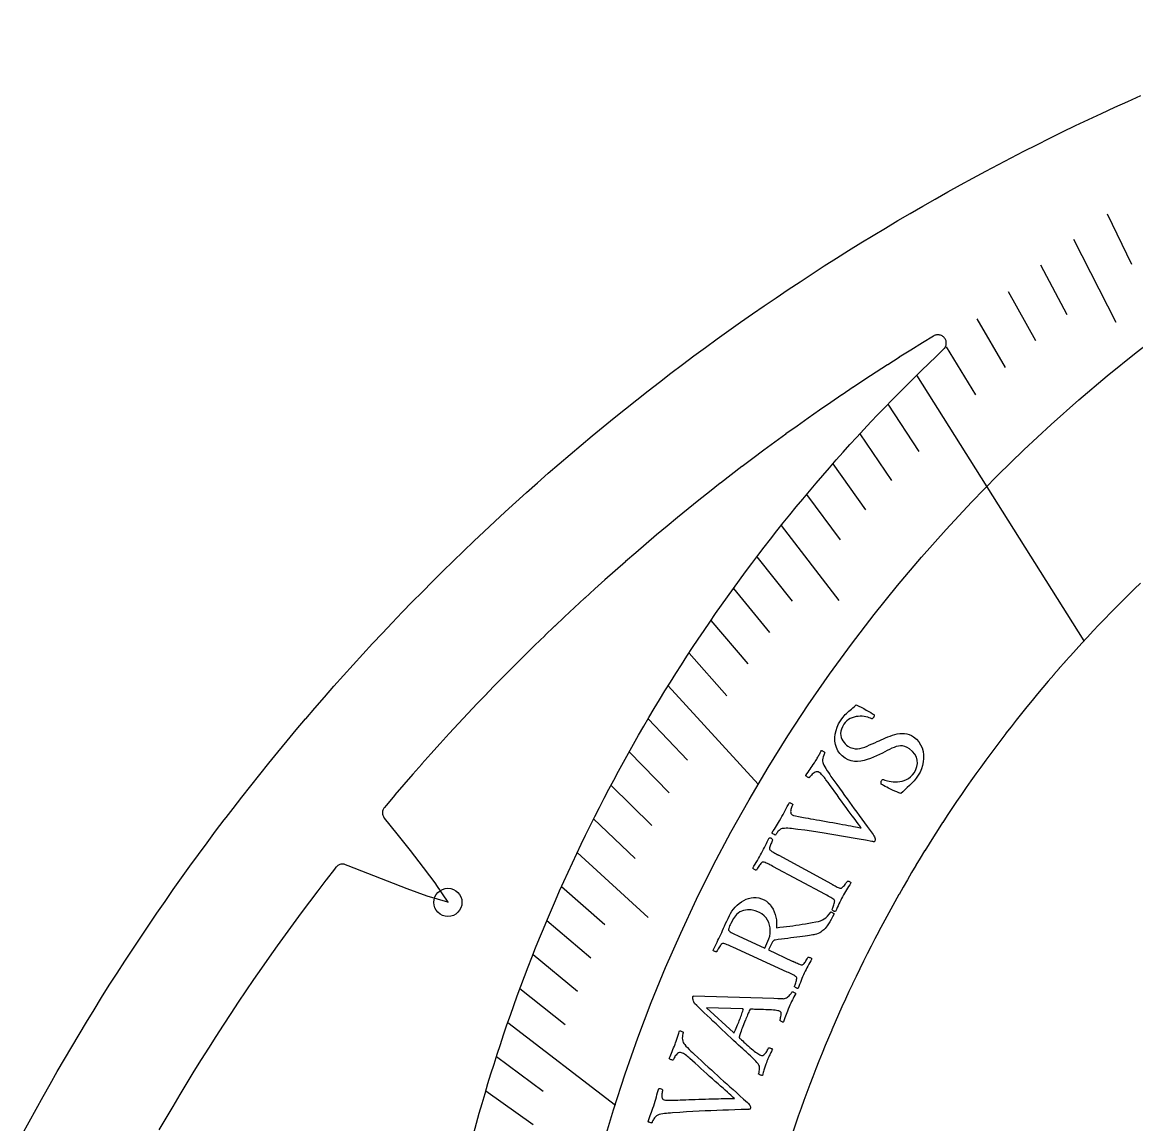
# Model space of a CAD drawing. Header units: millimetres. Extents: x -70 to 70, y -70 to 70.
# Drawn here: x -61.91 to -28.57, y 33.39 to 66.37 of the extents above; entities that cross this region are included whole.
import ezdxf

# ---------------------------------------------------------------- set-up
doc = ezdxf.new("R2010")
doc.units = ezdxf.units.MM
for name, color, linetype in [('CUT_INNER', 6, 'Continuous'), ('CUT_OUTER', 1, 'Continuous'), ('ENGRAVE', 7, 'Continuous'), ('ENGRAVE_FINE', 8, 'Continuous'), ('TEXT', 5, 'Continuous')]:
    doc.layers.add(name, color=color, linetype=linetype)

msp = doc.modelspace()

# ---------------------------------------------------------------- linework, layer by layer
at = {"layer": 'CUT_INNER'}
for points in [[(-48.405, 33.1356), (-48.3238, 33.4323), (-48.2409, 33.7286), (-48.1561, 34.0243), (-48.0695, 34.3195), (-47.9811, 34.6142), (-47.8909, 34.9083), (-47.7989, 35.2019), (-47.7051, 35.4949), (-47.6095, 35.7873), (-47.5121, 36.0792), (-47.4129, 36.3704), (-47.3119, 36.661), (-47.2092, 36.951), (-47.1047, 37.2404), (-46.9984, 37.5291), (-46.8903, 37.8171), (-46.7804, 38.1045), (-46.6688, 38.3912), (-46.5555, 38.6772), (-46.4404, 38.9625), (-46.3235, 39.2471), (-46.2049, 39.531), (-46.0846, 39.8141), (-45.9625, 40.0965), (-45.8387, 40.3782), (-45.7132, 40.659), (-45.5859, 40.9391), (-45.4569, 41.2185), (-45.3263, 41.497), (-45.1939, 41.7747), (-45.0598, 42.0516), (-44.924, 42.3277), (-44.7865, 42.6029), (-44.6474, 42.8773), (-44.5065, 43.1508), (-44.364, 43.4234), (-44.2198, 43.6952), (-44.074, 43.9661), (-43.9264, 44.2361), (-43.7773, 44.5051), (-43.6265, 44.7733), (-43.474, 45.0405), (-43.3199, 45.3068), (-43.1642, 45.5721), (-43.0068, 45.8365), (-42.8478, 46.0999), (-42.6873, 46.3623), (-42.5251, 46.6238), (-42.3613, 46.8842), (-42.1959, 47.1436), (-42.0289, 47.402), (-41.8604, 47.6594), (-41.6902, 47.9157), (-41.5185, 48.171), (-41.3453, 48.4252), (-41.1704, 48.6784), (-40.9941, 48.9304), (-40.8161, 49.1814), (-40.6367, 49.4313), (-40.4557, 49.6801), (-40.2732, 49.9278), (-40.0892, 50.1743), (-39.9036, 50.4198), (-39.7166, 50.664), (-39.5281, 50.9071), (-39.3381, 51.1491), (-39.1466, 51.3899), (-38.9536, 51.6295), (-38.7592, 51.8679), (-38.5633, 52.1051), (-38.3659, 52.3412), (-38.1671, 52.576), (-37.9669, 52.8095), (-37.7652, 53.0419), (-37.5621, 53.273), (-37.3576, 53.5028), (-37.1517, 53.7314), (-36.9444, 53.9588), (-36.7357, 54.1848), (-36.5257, 54.4096), (-36.3142, 54.633), (-36.1014, 54.8552), (-35.8872, 55.0761), (-35.6717, 55.2956), (-35.4548, 55.5138), (-35.2366, 55.7307), (-35.0171, 55.9462), (-34.7962, 56.1604), (-34.574, 56.3732), (-34.3503, 56.585), (-34.3496, 56.5856), (-34.3327, 56.6032), (-34.3175, 56.6224), (-34.3043, 56.643), (-34.2931, 56.6647), (-34.2841, 56.6875), (-34.2774, 56.711), (-34.273, 56.7351), (-34.271, 56.7594), (-34.2714, 56.7839), (-34.2742, 56.8082), (-34.2793, 56.8321), (-34.2868, 56.8554), (-34.2965, 56.8779), (-34.3083, 56.8993), (-34.3222, 56.9194), (-34.3379, 56.9381), (-34.3555, 56.9552), (-34.3746, 56.9704), (-34.3951, 56.9838), (-34.4168, 56.995), (-34.4395, 57.0041), (-34.463, 57.0109), (-34.487, 57.0154), (-34.5114, 57.0175), (-34.5359, 57.0173), (-34.5602, 57.0146), (-34.5841, 57.0096), (-34.6074, 57.0023), (-34.6299, 56.9927), (-34.6514, 56.981), (-34.9842, 56.7773), (-34.9855, 56.7765), (-35.332, 56.5616), (-35.3333, 56.5607), (-35.6783, 56.3437), (-35.6796, 56.3429), (-36.0234, 56.1237), (-36.0247, 56.1229), (-36.3671, 55.9016), (-36.3684, 55.9008), (-36.7094, 55.6774), (-36.7107, 55.6766), (-37.0503, 55.4511), (-37.0516, 55.4503), (-37.3899, 55.2228), (-37.3912, 55.2219), (-37.728, 54.9923), (-37.7293, 54.9914), (-38.0647, 54.7598), (-38.066, 54.7589), (-38.4, 54.5252), (-38.4013, 54.5243), (-38.7339, 54.2885), (-38.7351, 54.2876), (-39.0662, 54.0498), (-39.0675, 54.0489), (-39.3971, 53.8091), (-39.3984, 53.8082), (-39.7266, 53.5664), (-39.7278, 53.5655), (-40.0545, 53.3216), (-40.0557, 53.3207), (-40.3809, 53.0748), (-40.3821, 53.0739), (-40.7058, 52.8261), (-40.707, 52.8251), (-41.0292, 52.5753), (-41.0304, 52.5743), (-41.351, 52.3226), (-41.3522, 52.3216), (-41.6713, 52.0678), (-41.6725, 52.0669), (-41.99, 51.8112), (-41.9912, 51.8102), (-42.3071, 51.5526), (-42.3083, 51.5516), (-42.6226, 51.292), (-42.6238, 51.291), (-42.9365, 51.0295), (-42.9377, 51.0285), (-43.2488, 50.7651), (-43.25, 50.7641), (-43.5595, 50.4988), (-43.5607, 50.4978), (-43.8685, 50.2305), (-43.8697, 50.2295), (-44.1759, 49.9604), (-44.1771, 49.9594), (-44.4817, 49.6884), (-44.4828, 49.6874), (-44.7857, 49.4145), (-44.7868, 49.4135), (-45.0881, 49.1388), (-45.0892, 49.1378), (-45.3887, 48.8612), (-45.3898, 48.8602), (-45.6877, 48.5818), (-45.6888, 48.5808), (-45.9849, 48.3006), (-45.986, 48.2995), (-46.2804, 48.0175), (-46.2815, 48.0164), (-46.5742, 47.7326), (-46.5753, 47.7316), (-46.8662, 47.446), (-46.8673, 47.4449), (-47.1564, 47.1575), (-47.1575, 47.1564), (-47.4449, 46.8673), (-47.446, 46.8662), (-47.7316, 46.5753), (-47.7326, 46.5742), (-48.0164, 46.2815), (-48.0175, 46.2804), (-48.2995, 45.986), (-48.3006, 45.9849), (-48.5808, 45.6888), (-48.5818, 45.6877), (-48.8602, 45.3898), (-48.8612, 45.3887), (-49.1378, 45.0892), (-49.1388, 45.0881), (-49.4135, 44.7868), (-49.4145, 44.7857), (-49.6874, 44.4828), (-49.6884, 44.4817), (-49.9594, 44.1771), (-49.9604, 44.1759), (-50.2295, 43.8697), (-50.2305, 43.8685), (-50.4978, 43.5607), (-50.4988, 43.5595), (-50.7641, 43.25), (-50.7651, 43.2488), (-51.0285, 42.9377), (-51.0295, 42.9365), (-51.0787, 42.8777), (-51.0934, 42.8582), (-51.1062, 42.8374), (-51.1169, 42.8154), (-51.1253, 42.7924), (-51.1315, 42.7688), (-51.1354, 42.7446), (-51.1369, 42.7202), (-51.1359, 42.6958), (-51.1326, 42.6716), (-51.127, 42.6478), (-51.1191, 42.6246), (-51.1089, 42.6024), (-51.0966, 42.5813), (-51.0823, 42.5614), (-50.7023, 42.0853), (-50.3115, 41.5872), (-49.9235, 41.0853), (-49.9227, 41.0843), (-49.5416, 40.5805), (-49.5372, 40.5744), (-49.1832, 40.043), (-49.1803, 40.0381), (-49.1854, 40.0394), (-49.7971, 40.224), (-49.8042, 40.2264), (-50.3969, 40.4449), (-50.3981, 40.4453), (-50.9894, 40.6704), (-51.5792, 40.8996), (-52.1662, 41.1334), (-52.1675, 41.1339), (-52.2386, 41.1632), (-52.2621, 41.1715), (-52.2863, 41.1775), (-52.3109, 41.181), (-52.3358, 41.182), (-52.3607, 41.1805), (-52.3853, 41.1766), (-52.4093, 41.1703), (-52.4327, 41.1616), (-52.455, 41.1506), (-52.4762, 41.1375), (-52.4959, 41.1223), (-52.514, 41.1052), (-52.5304, 41.0864), (-52.5743, 41.0304), (-52.5753, 41.0292), (-52.8251, 40.707), (-52.8261, 40.7058), (-53.0739, 40.3821), (-53.0748, 40.3809), (-53.3207, 40.0557), (-53.3216, 40.0545), (-53.5655, 39.7278), (-53.5664, 39.7266), (-53.8082, 39.3984), (-53.8091, 39.3971), (-54.0489, 39.0675), (-54.0498, 39.0662), (-54.2876, 38.7351), (-54.2885, 38.7339), (-54.5243, 38.4013), (-54.5252, 38.4), (-54.7589, 38.066), (-54.7598, 38.0647), (-54.9914, 37.7293), (-54.9923, 37.728), (-55.2219, 37.3912), (-55.2228, 37.3899), (-55.4503, 37.0516), (-55.4511, 37.0503), (-55.6766, 36.7107), (-55.6774, 36.7094), (-55.9008, 36.3684), (-55.9016, 36.3671), (-56.1229, 36.0247), (-56.1237, 36.0234), (-56.3429, 35.6796), (-56.3437, 35.6783), (-56.5607, 35.3333), (-56.5616, 35.332), (-56.7765, 34.9855), (-56.7773, 34.9842), (-56.9901, 34.6365), (-56.9909, 34.6352), (-57.2015, 34.2862), (-57.2023, 34.2849), (-57.4108, 33.9345), (-57.4116, 33.9332), (-57.618, 33.5816), (-57.6187, 33.5803), (-57.8229, 33.2275)], [(-28.463, 49.5897), (-28.6426, 49.4155), (-28.6437, 49.4145), (-28.8222, 49.2392), (-28.8233, 49.2382), (-29.0007, 49.0618), (-29.0018, 49.0608), (-29.1781, 48.8834), (-29.1791, 48.8823), (-29.3544, 48.7038), (-29.3554, 48.7027), (-29.5296, 48.5231), (-29.5306, 48.522), (-29.7037, 48.3414), (-29.7047, 48.3403), (-29.8766, 48.1586), (-29.8777, 48.1575), (-30.0485, 47.9748), (-30.0495, 47.9736), (-30.2192, 47.7899), (-30.2202, 47.7887), (-30.3888, 47.6039), (-30.3898, 47.6028), (-30.5572, 47.4169), (-30.5582, 47.4158), (-30.7245, 47.2289), (-30.7255, 47.2278), (-30.8906, 47.0399), (-30.8916, 47.0387), (-31.0556, 46.8498), (-31.0566, 46.8487), (-31.2194, 46.6588), (-31.2204, 46.6576), (-31.382, 46.4667), (-31.383, 46.4656), (-31.5434, 46.2737), (-31.5444, 46.2725), (-31.7037, 46.0796), (-31.7047, 46.0784), (-31.8627, 45.8846), (-31.8637, 45.8834), (-32.0206, 45.6886), (-32.0216, 45.6874), (-32.1773, 45.4917), (-32.1782, 45.4905), (-32.3327, 45.2937), (-32.3336, 45.2925), (-32.4869, 45.0949), (-32.4878, 45.0937), (-32.6399, 44.8951), (-32.6408, 44.8939), (-32.7917, 44.6943), (-32.7926, 44.6931), (-32.9422, 44.4927), (-32.9431, 44.4914), (-33.0915, 44.2901), (-33.0924, 44.2888), (-33.2396, 44.0866), (-33.2405, 44.0853), (-33.3864, 43.8822), (-33.3873, 43.8809), (-33.5319, 43.6769), (-33.5328, 43.6756), (-33.6762, 43.4707), (-33.6771, 43.4694), (-33.8192, 43.2636), (-33.8201, 43.2623), (-33.9609, 43.0556), (-33.9618, 43.0544), (-34.1014, 42.8468), (-34.1022, 42.8456), (-34.2406, 42.6372), (-34.2414, 42.6359), (-34.3784, 42.4266), (-34.3793, 42.4254), (-34.515, 42.2153), (-34.5159, 42.214), (-34.6503, 42.0031), (-34.6512, 42.0018), (-34.7843, 41.7901), (-34.7851, 41.7888), (-34.917, 41.5762), (-34.9178, 41.5749), (-35.0484, 41.3616), (-35.0492, 41.3603), (-35.1784, 41.1461), (-35.1792, 41.1448), (-35.3071, 40.9299), (-35.3079, 40.9285), (-35.4345, 40.7128), (-35.4353, 40.7115), (-35.5606, 40.495), (-35.5613, 40.4937), (-35.6853, 40.2764), (-35.686, 40.2751), (-35.8087, 40.0571), (-35.8094, 40.0558), (-35.9307, 39.837), (-35.9314, 39.8357), (-36.0514, 39.6162), (-36.0521, 39.6148), (-36.1707, 39.3946), (-36.1714, 39.3932), (-36.2886, 39.1723), (-36.2893, 39.1709), (-36.4052, 38.9493), (-36.4059, 38.9479), (-36.5204, 38.7255), (-36.5211, 38.7242), (-36.6343, 38.5011), (-36.635, 38.4997), (-36.7467, 38.276), (-36.7474, 38.2746), (-36.8578, 38.0501), (-36.8585, 38.0488), (-36.9675, 37.8237), (-36.9682, 37.8223), (-37.0758, 37.5965), (-37.0765, 37.5951), (-37.1827, 37.3687), (-37.1834, 37.3673), (-37.2882, 37.1402), (-37.2888, 37.1388), (-37.3923, 36.9111), (-37.3929, 36.9097), (-37.495, 36.6813), (-37.4956, 36.6799), (-37.5963, 36.4509), (-37.5969, 36.4495), (-37.6961, 36.22), (-37.6967, 36.2185), (-37.7946, 35.9883), (-37.7952, 35.9869), (-37.8916, 35.7561), (-37.8922, 35.7547), (-37.9872, 35.5234), (-37.9878, 35.5219), (-38.0814, 35.29), (-38.0819, 35.2886), (-38.1741, 35.056), (-38.1747, 35.0546), (-38.2654, 34.8215), (-38.266, 34.8201), (-38.3553, 34.5864), (-38.3558, 34.585), (-38.4437, 34.3508), (-38.4442, 34.3494), (-38.5306, 34.1147), (-38.5312, 34.1132), (-38.6161, 33.878), (-38.6167, 33.8765), (-38.7002, 33.6408), (-38.7007, 33.6393), (-38.7828, 33.4031), (-38.7833, 33.4016), (-38.8639, 33.1648)]]:
    msp.add_lwpolyline(points, dxfattribs=at)
at = {"layer": 'CUT_OUTER'}
msp.add_lwpolyline([(-61.9112, 33.0914), (-61.707, 33.4706), (-61.5005, 33.8486), (-61.2916, 34.2254), (-61.0805, 34.6008), (-60.867, 34.9749), (-60.6513, 35.3477), (-60.4332, 35.7192), (-60.2129, 36.0894), (-59.9904, 36.4581), (-59.7655, 36.8255), (-59.5385, 37.1916), (-59.3091, 37.5562), (-59.0776, 37.9194), (-58.8438, 38.2812), (-58.6078, 38.6415), (-58.3696, 39.0004), (-58.1292, 39.3578), (-57.8866, 39.7137), (-57.6418, 40.0682), (-57.3949, 40.4211), (-57.1458, 40.7725), (-56.8945, 41.1224), (-56.6411, 41.4707), (-56.3856, 41.8175), (-56.128, 42.1627), (-55.8682, 42.5063), (-55.8139, 42.5772), (-55.6059, 42.8489), (-55.3419, 43.1893), (-55.0759, 43.528), (-54.8078, 43.8651), (-54.5376, 44.2006), (-54.2653, 44.5344), (-53.9911, 44.8665), (-53.7147, 45.197), (-53.4364, 45.5257), (-53.4333, 45.5293), (-53.1566, 45.8522), (-52.8742, 46.1775), (-52.5899, 46.501), (-52.3036, 46.8228), (-52.0153, 47.1429), (-51.725, 47.4611), (-51.4328, 47.7776), (-51.1387, 48.0923), (-50.8427, 48.4052), (-50.5447, 48.7162), (-50.2448, 49.0255), (-49.9431, 49.3328), (-49.6394, 49.6384), (-49.3339, 49.942), (-49.0266, 50.2438), (-48.7173, 50.5436), (-48.4063, 50.8416), (-48.0934, 51.1377), (-47.7787, 51.4318), (-47.4623, 51.724), (-47.144, 52.0143), (-46.824, 52.3025), (-46.5022, 52.5889), (-46.1786, 52.8732), (-45.8533, 53.1556), (-45.5263, 53.4359), (-45.1976, 53.7142), (-44.8671, 53.9906), (-44.535, 54.2648), (-44.2012, 54.5371), (-43.8657, 54.8073), (-43.5286, 55.0754), (-43.1899, 55.3414), (-42.8495, 55.6054), (-42.5075, 55.8673), (-42.1639, 56.1271), (-41.8187, 56.3847), (-41.4719, 56.6402), (-41.1236, 56.8936), (-40.7738, 57.1449), (-40.4224, 57.394), (-40.0694, 57.641), (-39.715, 57.8857), (-39.3591, 58.1283), (-39.0017, 58.3687), (-38.6428, 58.607), (-38.2825, 58.843), (-37.9207, 59.0767), (-37.5575, 59.3083), (-37.1929, 59.5376), (-36.8268, 59.7647), (-36.4594, 59.9896), (-36.0907, 60.2122), (-35.7205, 60.4325), (-35.3491, 60.6505), (-34.9762, 60.8663), (-34.6021, 61.0797), (-34.2267, 61.2909), (-33.85, 61.4998), (-33.472, 61.7063), (-33.0927, 61.9105), (-32.7122, 62.1124), (-32.3305, 62.3119), (-31.9475, 62.5092), (-31.5634, 62.704), (-31.1781, 62.8965), (-30.7915, 63.0866), (-30.4039, 63.2744), (-30.0151, 63.4597), (-29.6251, 63.6427), (-29.234, 63.8233), (-28.8419, 64.0014), (-28.4486, 64.1772)], dxfattribs=at)
at = {"layer": 'ENGRAVE'}
for points in [[(-35.1575, 55.8086), (-30.152, 47.8629)], [(-42.5907, 46.5183), (-39.8936, 43.5725)], [(-47.3881, 36.4423), (-44.1694, 33.967)]]:
    msp.add_lwpolyline(points, dxfattribs=at)
for centre, radius in [((0, 20.0601), 46.307), ((-49.1797, 40.0377), 0.4212)]:
    msp.add_circle(centre, radius, dxfattribs=at)
at = {"layer": 'ENGRAVE_FINE'}
for points in [[(-29.4566, 60.6349), (-28.7272, 59.1334)], [(-30.4678, 59.8813), (-29.204, 57.3975)], [(-31.4551, 59.106), (-30.6689, 57.6287)], [(-32.4181, 58.3102), (-31.6039, 56.8456)], [(-33.3565, 57.4948), (-32.5144, 56.0433)], [(-34.2697, 56.6606), (-33.4001, 55.2228)], [(-36.0196, 54.9399), (-35.0957, 53.5306)], [(-36.8557, 54.0552), (-35.905, 52.6609)], [(-37.6655, 53.1557), (-36.6884, 51.7767)], [(-38.449, 52.2421), (-37.4457, 50.8789)], [(-39.206, 51.3155), (-37.4894, 49.0687)], [(-39.9364, 50.3767), (-38.8816, 49.0463)], [(-40.64, 49.4267), (-39.5601, 48.1133)], [(-41.3169, 48.4664), (-40.2121, 47.1704)], [(-41.9672, 47.4967), (-40.8378, 46.2184)], [(-43.1877, 45.5323), (-42.0101, 44.2908)], [(-43.7581, 44.5394), (-42.5571, 43.3168)], [(-44.3022, 43.5404), (-43.078, 42.3372)], [(-44.8201, 42.5361), (-43.573, 41.3526)], [(-45.3119, 41.5274), (-43.1937, 39.5861)], [(-45.7778, 40.5149), (-44.4863, 39.3719)], [(-46.2182, 39.4995), (-44.905, 38.3772)], [(-46.6332, 38.4818), (-45.2988, 37.3806)], [(-47.0231, 37.4625), (-45.6678, 36.3828)], [(-47.7287, 35.4218), (-46.333, 34.3861)], [(-48.045, 34.4018), (-46.6298, 33.3884)]]:
    msp.add_lwpolyline(points, dxfattribs=at)
at = {"layer": 'TEXT'}
for points in [[(-37.4344, 45.4712), (-37.3961, 45.5259), (-37.3594, 45.5746), (-37.3246, 45.6173), (-37.2914, 45.654), (-37.2584, 45.6876), (-37.2239, 45.7208), (-37.188, 45.7537), (-37.1507, 45.7862), (-37.1104, 45.8206), (-37.0659, 45.8592), (-37.0171, 45.902), (-36.964, 45.9488), (-36.8893, 45.912), (-36.8142, 45.8733), (-36.7389, 45.8326), (-36.6634, 45.7899), (-36.5925, 45.7488), (-36.5315, 45.713), (-36.4804, 45.6823), (-36.439, 45.6568), (-36.4309, 45.6508), (-36.4268, 45.6415), (-36.4266, 45.6288), (-36.4304, 45.6129), (-36.4363, 45.5964), (-36.4422, 45.582), (-36.4483, 45.5698), (-36.4546, 45.5597), (-36.4639, 45.5483), (-36.474, 45.5395), (-36.4849, 45.5333), (-36.4966, 45.5296), (-36.5334, 45.5473), (-36.5755, 45.5631), (-36.6227, 45.5771), (-36.6751, 45.5892), (-36.7309, 45.5984), (-36.7882, 45.6035), (-36.847, 45.6045), (-36.9073, 45.6014), (-36.9679, 45.5934), (-37.0274, 45.5799), (-37.0858, 45.5607), (-37.143, 45.5359), (-37.1976, 45.5045), (-37.2477, 45.4657), (-37.2934, 45.4194), (-37.3346, 45.3656), (-37.3784, 45.2927), (-37.4091, 45.2225), (-37.4269, 45.1552), (-37.4316, 45.0907), (-37.426, 45.0294), (-37.4127, 44.9719), (-37.3917, 44.918), (-37.3631, 44.8679), (-37.3293, 44.8221), (-37.2929, 44.7812), (-37.2538, 44.7454), (-37.2121, 44.7144), (-37.142, 44.6748), (-37.0715, 44.6484), (-37.0005, 44.6353), (-36.9292, 44.6354), (-36.8573, 44.6454), (-36.7847, 44.6621), (-36.7115, 44.6855), (-36.6376, 44.7155), (-36.563, 44.7487), (-36.4879, 44.7817), (-36.4121, 44.8145), (-36.3357, 44.8469), (-36.278, 44.8727), (-36.2175, 44.8998), (-36.1541, 44.928), (-36.0878, 44.9574), (-36.0195, 44.9863), (-35.9501, 45.013), (-35.8795, 45.0374), (-35.8077, 45.0595), (-35.7355, 45.0772), (-35.6636, 45.0883), (-35.5919, 45.0928), (-35.5206, 45.0908), (-35.4504, 45.0806), (-35.3822, 45.0604), (-35.316, 45.0305), (-35.2518, 44.9907), (-35.1661, 44.9204), (-35.095, 44.8412), (-35.0383, 44.753), (-34.996, 44.6561), (-34.9672, 44.5539), (-34.9514, 44.45), (-34.9483, 44.3444), (-34.958, 44.237), (-34.9797, 44.131), (-35.0128, 44.0294), (-35.0572, 43.9322), (-35.1129, 43.8393), (-35.1727, 43.7562), (-35.2361, 43.6777), (-35.3032, 43.6039), (-35.3741, 43.5346), (-35.4446, 43.4691), (-35.5104, 43.4064), (-35.5715, 43.3466), (-35.628, 43.2896), (-35.6878, 43.3139), (-35.749, 43.34), (-35.8116, 43.368), (-35.8756, 43.3977), (-35.9382, 43.4276), (-35.9966, 43.4561), (-36.0509, 43.4831), (-36.1009, 43.5086), (-36.1443, 43.5311), (-36.1783, 43.5492), (-36.2031, 43.5629), (-36.2185, 43.5722), (-36.2211, 43.5871), (-36.2226, 43.6023), (-36.223, 43.6178), (-36.2222, 43.6335), (-36.2201, 43.6489), (-36.2162, 43.6635), (-36.2105, 43.6773), (-36.2032, 43.6903), (-36.1916, 43.7036), (-36.178, 43.7111), (-36.1625, 43.7128), (-36.1449, 43.7087), (-36.1129, 43.6975), (-36.0743, 43.6861), (-36.029, 43.6746), (-35.9772, 43.6628), (-35.9203, 43.6526), (-35.8602, 43.646), (-35.7968, 43.6429), (-35.7301, 43.6432), (-35.6621, 43.6489), (-35.5947, 43.6619), (-35.5279, 43.6822), (-35.4617, 43.7097), (-35.3975, 43.7465), (-35.3368, 43.7948), (-35.2795, 43.8546), (-35.2257, 43.9259), (-35.1786, 44.0103), (-35.1489, 44.0988), (-35.1365, 44.1917), (-35.1415, 44.2891), (-35.1659, 44.3849), (-35.2119, 44.4734), (-35.2797, 44.5546), (-35.3694, 44.6282), (-35.4407, 44.6717), (-35.5096, 44.7014), (-35.5763, 44.7174), (-35.6408, 44.7197), (-35.7045, 44.7116), (-35.7689, 44.6968), (-35.834, 44.6751), (-35.8999, 44.6465), (-35.9672, 44.6138), (-36.0368, 44.5794), (-36.1086, 44.5436), (-36.1826, 44.5061), (-36.2681, 44.466), (-36.3563, 44.4259), (-36.4473, 44.3858), (-36.5411, 44.3457), (-36.6364, 44.3096), (-36.7323, 44.2817), (-36.8286, 44.2621), (-36.9255, 44.2508), (-37.0216, 44.2517), (-37.1155, 44.2686), (-37.2071, 44.3017), (-37.2965, 44.3511), (-37.3829, 44.4165), (-37.455, 44.4907), (-37.5125, 44.5739), (-37.5554, 44.6661), (-37.5844, 44.7641), (-37.6003, 44.8648), (-37.603, 44.9682), (-37.5925, 45.0741), (-37.5698, 45.1794), (-37.5358, 45.2807), (-37.4907, 45.378), (-37.4344, 45.4712)], [(-39.2222, 42.5448), (-39.187, 42.6069), (-39.153, 42.6683), (-39.1202, 42.7292), (-39.0885, 42.7894), (-39.0574, 42.8489), (-39.0262, 42.9078), (-38.995, 42.9661), (-38.9638, 43.0237), (-38.9527, 43.0215), (-38.9389, 43.0162), (-38.9223, 43.0075), (-38.903, 42.9956), (-38.885, 42.9829), (-38.8727, 42.9719), (-38.8659, 42.9625), (-38.8646, 42.9548), (-38.8701, 42.9442), (-38.8774, 42.9279), (-38.8865, 42.9057), (-38.8974, 42.8779), (-38.9081, 42.8469), (-38.9164, 42.8156), (-38.9225, 42.784), (-38.9262, 42.752), (-38.9252, 42.7219), (-38.917, 42.6961), (-38.9017, 42.6746), (-38.8793, 42.6574), (-38.8391, 42.6399), (-38.7782, 42.6218), (-38.6963, 42.6032), (-38.5938, 42.5839), (-38.5398, 42.5747), (-38.4777, 42.5642), (-38.4073, 42.5524), (-38.3286, 42.5391), (-38.2438, 42.5246), (-38.1548, 42.5092), (-38.0618, 42.4928), (-37.9646, 42.4754), (-37.8652, 42.4576), (-37.7659, 42.4398), (-37.6664, 42.4222), (-37.5668, 42.4046), (-37.4693, 42.3872), (-37.3758, 42.3703), (-37.2865, 42.3537), (-37.2013, 42.3376), (-37.1219, 42.3224), (-37.0502, 42.3085), (-36.9861, 42.2959), (-36.9297, 42.2848), (-36.883, 42.2756), (-36.8483, 42.2689), (-36.8255, 42.2647), (-36.8148, 42.263), (-36.8239, 42.2763), (-36.8408, 42.3), (-36.8656, 42.334), (-36.8982, 42.3785), (-36.9373, 42.4314), (-36.9815, 42.491), (-37.0307, 42.5572), (-37.085, 42.6301), (-37.1432, 42.7084), (-37.2041, 42.7907), (-37.2679, 42.8773), (-37.3344, 42.9679), (-37.4026, 43.0611), (-37.4711, 43.1551), (-37.54, 43.2498), (-37.6093, 43.3455), (-37.6776, 43.4401), (-37.7439, 43.5321), (-37.808, 43.6213), (-37.8699, 43.7078), (-37.8934, 43.7401), (-37.9184, 43.7721), (-37.9449, 43.8038), (-37.9729, 43.8351), (-38.0009, 43.8641), (-38.0277, 43.8892), (-38.0533, 43.9101), (-38.0776, 43.927), (-38.1069, 43.9409), (-38.1366, 43.9462), (-38.1667, 43.9427), (-38.1971, 43.9306), (-38.2268, 43.9128), (-38.2549, 43.8927), (-38.2812, 43.8702), (-38.3059, 43.8453), (-38.3276, 43.821), (-38.3451, 43.8004), (-38.3584, 43.7834), (-38.3676, 43.7702), (-38.3776, 43.7671), (-38.3907, 43.7686), (-38.407, 43.7747), (-38.4264, 43.7854), (-38.4451, 43.7983), (-38.4593, 43.811), (-38.4688, 43.8234), (-38.4737, 43.8357), (-38.4402, 43.8854), (-38.4074, 43.9334), (-38.3751, 43.9799), (-38.3435, 44.0247), (-38.3121, 44.0697), (-38.2804, 44.1164), (-38.2484, 44.165), (-38.2161, 44.2153), (-38.19, 44.2568), (-38.167, 44.2939), (-38.147, 44.3266), (-38.13, 44.355), (-38.1148, 44.3811), (-38.1, 44.4071), (-38.0855, 44.433), (-38.0713, 44.4588), (-38.0565, 44.486), (-38.0397, 44.516), (-38.0212, 44.5488), (-38.0008, 44.5844), (-37.9898, 44.5817), (-37.976, 44.5752), (-37.9596, 44.5649), (-37.9405, 44.5509), (-37.9229, 44.5365), (-37.9111, 44.5252), (-37.9049, 44.5169), (-37.9045, 44.5116), (-37.913, 44.4959), (-37.924, 44.4715), (-37.9373, 44.4383), (-37.9531, 44.3963), (-37.9665, 44.3505), (-37.9727, 44.3058), (-37.9718, 44.2623), (-37.9638, 44.2199), (-37.9526, 44.1871), (-37.9338, 44.1459), (-37.9073, 44.0962), (-37.873, 44.038), (-37.8349, 43.9769), (-37.7968, 43.9182), (-37.7588, 43.8619), (-37.7208, 43.808), (-37.6326, 43.6834), (-37.5477, 43.5643), (-37.4663, 43.4507), (-37.3884, 43.3426), (-37.3129, 43.2381), (-37.2388, 43.1353), (-37.1661, 43.0343), (-37.0947, 42.9352), (-37.0232, 42.836), (-36.9501, 42.7353), (-36.8755, 42.6329), (-36.7993, 42.5289), (-36.7202, 42.4212), (-36.6371, 42.3076), (-36.5499, 42.1882), (-36.4585, 42.063), (-36.4353, 42.0287), (-36.4179, 41.9972), (-36.4065, 41.9682), (-36.4009, 41.942), (-36.4, 41.9179), (-36.4025, 41.8955), (-36.4083, 41.8749), (-36.4175, 41.8559), (-36.4221, 41.8516), (-36.4294, 41.8496), (-36.4395, 41.8497), (-36.4523, 41.8522), (-36.4656, 41.8552), (-36.4774, 41.8573), (-36.4875, 41.8584), (-36.496, 41.8586), (-36.6891, 41.8938), (-36.8759, 41.9273), (-37.0564, 41.9593), (-37.2305, 41.9896), (-37.4021, 42.0192), (-37.5754, 42.0484), (-37.7503, 42.0775), (-37.9267, 42.1063), (-38.1088, 42.1351), (-38.3006, 42.1641), (-38.5021, 42.1932), (-38.7133, 42.2224), (-38.7781, 42.2315), (-38.8399, 42.2392), (-38.8988, 42.2455), (-38.9548, 42.2503), (-39.0088, 42.2533), (-39.0616, 42.2539), (-39.1132, 42.2523), (-39.1636, 42.2483), (-39.1845, 42.2447), (-39.2062, 42.2363), (-39.2287, 42.2233), (-39.2519, 42.2056), (-39.2748, 42.1853), (-39.2962, 42.1643), (-39.316, 42.1428), (-39.3342, 42.1208), (-39.3503, 42.0998), (-39.3636, 42.0814), (-39.3743, 42.0657), (-39.3822, 42.0526), (-39.3863, 42.0527), (-39.3965, 42.0567), (-39.4127, 42.0648), (-39.4351, 42.077), (-39.4573, 42.0897), (-39.4734, 42.0997), (-39.4834, 42.1069), (-39.4873, 42.1113), (-39.4496, 42.174), (-39.4147, 42.231), (-39.3826, 42.2821), (-39.3535, 42.3274), (-39.3245, 42.3728), (-39.293, 42.4242), (-39.2589, 42.4815), (-39.2222, 42.5448)], [(-39.7965, 41.512), (-39.7661, 41.5691), (-39.7367, 41.6259), (-39.7084, 41.6823), (-39.6811, 41.7382), (-39.6538, 41.7945), (-39.6255, 41.8519), (-39.5962, 41.9104), (-39.5659, 41.9699), (-39.5533, 41.9717), (-39.539, 41.9697), (-39.5231, 41.964), (-39.5057, 41.9544), (-39.4892, 41.9432), (-39.4762, 41.9323), (-39.4667, 41.9218), (-39.4606, 41.9115), (-39.4682, 41.8971), (-39.4777, 41.8774), (-39.4892, 41.8524), (-39.5027, 41.8221), (-39.5165, 41.7894), (-39.5291, 41.7573), (-39.5404, 41.7258), (-39.5504, 41.6949), (-39.5575, 41.6669), (-39.5599, 41.6439), (-39.5577, 41.6262), (-39.5508, 41.6135), (-39.5334, 41.5972), (-39.5125, 41.5805), (-39.4881, 41.5635), (-39.4601, 41.5463), (-39.4297, 41.5286), (-39.3977, 41.5104), (-39.3642, 41.4916), (-39.3291, 41.4724), (-39.3234, 41.4693), (-39.3177, 41.4662), (-39.3121, 41.4631), (-39.3064, 41.46), (-39.3008, 41.457), (-39.2951, 41.4539), (-39.2894, 41.4508), (-39.2838, 41.4477), (-37.7094, 40.5906), (-37.7037, 40.5875), (-37.6981, 40.5844), (-37.6924, 40.5813), (-37.6867, 40.5782), (-37.6811, 40.5751), (-37.6754, 40.5721), (-37.6697, 40.569), (-37.6641, 40.5659), (-37.629, 40.5469), (-37.5954, 40.5291), (-37.5633, 40.5124), (-37.5328, 40.4968), (-37.504, 40.4831), (-37.4772, 40.472), (-37.4523, 40.4634), (-37.4294, 40.4574), (-37.4167, 40.4589), (-37.4014, 40.4663), (-37.3835, 40.4794), (-37.363, 40.4984), (-37.3416, 40.521), (-37.3208, 40.5452), (-37.3007, 40.571), (-37.2812, 40.5983), (-37.2637, 40.6242), (-37.2494, 40.6459), (-37.2383, 40.6634), (-37.2305, 40.6766), (-37.2189, 40.6767), (-37.205, 40.674), (-37.189, 40.6685), (-37.1707, 40.6604), (-37.1534, 40.6507), (-37.1401, 40.6404), (-37.1307, 40.6296), (-37.1253, 40.6183), (-37.1592, 40.5655), (-37.1922, 40.5137), (-37.2242, 40.4629), (-37.2553, 40.413), (-37.2858, 40.3631), (-37.3158, 40.312), (-37.3455, 40.2598), (-37.3747, 40.2065), (-37.4025, 40.1541), (-37.4297, 40.1008), (-37.4564, 40.0465), (-37.4826, 39.9914), (-37.5084, 39.9356), (-37.5342, 39.8791), (-37.5599, 39.822), (-37.5855, 39.7643), (-37.5979, 39.7626), (-37.6121, 39.7645), (-37.628, 39.7701), (-37.6456, 39.7792), (-37.6625, 39.7899), (-37.6758, 39.8003), (-37.6857, 39.8104), (-37.6921, 39.8202), (-37.6853, 39.834), (-37.6768, 39.8528), (-37.6665, 39.8767), (-37.6545, 39.9056), (-37.6423, 39.937), (-37.6317, 39.9683), (-37.6226, 39.9996), (-37.615, 40.0307), (-37.6101, 40.0588), (-37.6091, 40.0809), (-37.6118, 40.0969), (-37.6184, 40.1068), (-37.6392, 40.1265), (-37.6643, 40.1463), (-37.6935, 40.1663), (-37.727, 40.1864), (-37.7633, 40.2068), (-37.8011, 40.2278), (-37.8405, 40.2492), (-37.8815, 40.2712), (-39.4631, 41.1151), (-39.5042, 41.1369), (-39.5444, 41.1578), (-39.5835, 41.1779), (-39.6215, 41.1971), (-39.6577, 41.214), (-39.6912, 41.2273), (-39.7222, 41.237), (-39.7505, 41.243), (-39.764, 41.2434), (-39.7796, 41.2363), (-39.7973, 41.2218), (-39.8172, 41.1999), (-39.838, 41.1737), (-39.8584, 41.1463), (-39.8785, 41.1178), (-39.8982, 41.0881), (-39.9161, 41.0602), (-39.9307, 41.0368), (-39.9419, 41.018), (-39.9498, 41.0038), (-39.9617, 41.0032), (-39.9757, 41.0054), (-39.992, 41.0102), (-40.0104, 41.0178), (-40.028, 41.0272), (-40.0415, 41.0373), (-40.051, 41.0481), (-40.0564, 41.0597), (-40.0232, 41.1181), (-39.9899, 41.1758), (-39.9565, 41.2328), (-39.9231, 41.2892), (-39.8901, 41.3451), (-39.858, 41.4009), (-39.8268, 41.4565), (-39.7965, 41.512)], [(-40.7587, 39.642), (-40.7237, 39.708), (-40.6827, 39.7724), (-40.6358, 39.8352), (-40.583, 39.8962), (-40.5254, 39.9538), (-40.4644, 40.0061), (-40.3998, 40.0531), (-40.3318, 40.0948), (-40.2609, 40.1296), (-40.1878, 40.156), (-40.1125, 40.174), (-40.0351, 40.1836), (-39.9563, 40.1832), (-39.8771, 40.1713), (-39.7973, 40.1478), (-39.717, 40.1128), (-39.6527, 40.0744), (-39.5943, 40.0268), (-39.5415, 39.9702), (-39.4946, 39.9046), (-39.4536, 39.8328), (-39.4191, 39.7576), (-39.391, 39.6791), (-39.3693, 39.5972), (-39.3544, 39.5148), (-39.3467, 39.4345), (-39.3461, 39.3564), (-39.3528, 39.2804), (-39.2469, 39.2909), (-39.1448, 39.3019), (-39.0467, 39.3133), (-38.9524, 39.3252), (-38.86, 39.3378), (-38.7673, 39.3513), (-38.6744, 39.3657), (-38.5813, 39.3809), (-38.4856, 39.397), (-38.3849, 39.414), (-38.2792, 39.4317), (-38.1685, 39.4502), (-38.0975, 39.4652), (-38.0324, 39.4852), (-37.9732, 39.5102), (-37.9198, 39.5401), (-37.87, 39.5775), (-37.8217, 39.6247), (-37.7749, 39.6819), (-37.7293, 39.749), (-37.7169, 39.7502), (-37.7025, 39.7469), (-37.6863, 39.7391), (-37.6683, 39.7266), (-37.6513, 39.7133), (-37.6383, 39.7027), (-37.6294, 39.6948), (-37.6246, 39.6896), (-37.6711, 39.6022), (-37.7151, 39.5233), (-37.7566, 39.4529), (-37.7958, 39.391), (-37.8319, 39.3376), (-37.8645, 39.2928), (-37.8936, 39.2565), (-37.9192, 39.2288), (-37.9384, 39.2125), (-37.9617, 39.1935), (-37.989, 39.1718), (-38.0204, 39.1473), (-38.0569, 39.1233), (-38.0997, 39.103), (-38.1487, 39.0864), (-38.204, 39.0734), (-38.2298, 39.069), (-38.2653, 39.0635), (-38.3103, 39.0568), (-38.3649, 39.0489), (-38.4274, 39.04), (-38.4962, 39.0306), (-38.5712, 39.0205), (-38.6525, 39.0098), (-38.7384, 38.9985), (-38.8271, 38.9866), (-38.9188, 38.9742), (-39.0133, 38.9612), (-39.1088, 38.9481), (-39.203, 38.9353), (-39.2961, 38.9231), (-39.3881, 38.9112), (-39.4176, 38.9019), (-39.4445, 38.8829), (-39.4689, 38.8542), (-39.4907, 38.8158), (-39.5853, 38.6154), (-38.8769, 38.2833), (-38.871, 38.2806), (-38.8652, 38.2779), (-38.8593, 38.2751), (-38.8535, 38.2724), (-38.8477, 38.2697), (-38.8418, 38.2669), (-38.836, 38.2642), (-38.8301, 38.2614), (-38.794, 38.2446), (-38.7594, 38.2289), (-38.7264, 38.2141), (-38.695, 38.2004), (-38.6654, 38.1885), (-38.638, 38.179), (-38.6126, 38.1719), (-38.5894, 38.1673), (-38.5768, 38.1696), (-38.5619, 38.1778), (-38.5449, 38.192), (-38.5256, 38.2122), (-38.5055, 38.2361), (-38.4863, 38.2615), (-38.4677, 38.2884), (-38.4499, 38.3168), (-38.434, 38.3438), (-38.421, 38.3663), (-38.411, 38.3844), (-38.4041, 38.3981), (-38.3924, 38.3988), (-38.3784, 38.397), (-38.3621, 38.3925), (-38.3434, 38.3855), (-38.3255, 38.3768), (-38.3116, 38.3674), (-38.3015, 38.3572), (-38.2955, 38.3462), (-38.3262, 38.2915), (-38.356, 38.2378), (-38.3849, 38.1851), (-38.413, 38.1335), (-38.4403, 38.0818), (-38.4673, 38.029), (-38.4937, 37.9751), (-38.5197, 37.9202), (-38.5443, 37.8661), (-38.5682, 37.8113), (-38.5916, 37.7555), (-38.6144, 37.699), (-38.6368, 37.6417), (-38.6592, 37.5838), (-38.6814, 37.5252), (-38.7035, 37.4661), (-38.7157, 37.4636), (-38.73, 37.4647), (-38.7462, 37.4692), (-38.7644, 37.4773), (-38.7818, 37.487), (-38.7958, 37.4966), (-38.8062, 37.5061), (-38.8132, 37.5154), (-38.8073, 37.5296), (-38.7999, 37.5489), (-38.7911, 37.5733), (-38.7808, 37.6029), (-38.7706, 37.635), (-38.7619, 37.6669), (-38.7547, 37.6986), (-38.749, 37.7302), (-38.7458, 37.7586), (-38.746, 37.7806), (-38.7497, 37.7965), (-38.7569, 37.806), (-38.7789, 37.8244), (-38.8051, 37.8427), (-38.8355, 37.8608), (-38.8701, 37.8789), (-38.9076, 37.8971), (-38.9466, 37.9157), (-38.9872, 37.9348), (-39.0294, 37.9542), (-40.6608, 38.6973), (-40.7032, 38.7166), (-40.7445, 38.7351), (-40.7848, 38.7527), (-40.8239, 38.7696), (-40.861, 38.7843), (-40.8953, 38.7956), (-40.9268, 38.8034), (-40.9554, 38.8077), (-40.9689, 38.8073), (-40.984, 38.7993), (-41.0009, 38.7837), (-41.0194, 38.7606), (-41.0385, 38.7333), (-41.0571, 38.7051), (-41.0751, 38.6761), (-41.0926, 38.6462), (-41.1084, 38.6181), (-41.1212, 38.5946), (-41.1311, 38.5755), (-41.1381, 38.561), (-41.1499, 38.5597), (-41.164, 38.561), (-41.1806, 38.5649), (-41.1994, 38.5713), (-41.2175, 38.5796), (-41.2316, 38.5889), (-41.2418, 38.5991), (-41.2479, 38.6104), (-41.2183, 38.6705), (-41.1887, 38.7297), (-41.1591, 38.788), (-41.1296, 38.8454), (-41.1004, 38.9024), (-41.072, 38.9593), (-41.0444, 39.0163), (-41.0176, 39.0734), (-40.9898, 39.1337), (-40.9614, 39.1966), (-40.9323, 39.2619), (-40.9026, 39.3297), (-40.871, 39.4009), (-40.8365, 39.4768), (-40.7991, 39.5571), (-40.7587, 39.642)], [(-39.862, 39.7357), (-39.9841, 39.7852), (-40.1035, 39.8121), (-40.2204, 39.8162), (-40.3347, 39.7972), (-40.4435, 39.7501), (-40.5437, 39.6697), (-40.6353, 39.5558), (-40.7178, 39.4085), (-40.7273, 39.3878), (-40.7387, 39.362), (-40.7518, 39.3312), (-40.7666, 39.2953), (-40.7791, 39.2602), (-40.7848, 39.2315), (-40.784, 39.2093), (-40.7765, 39.1936), (-40.7594, 39.1767), (-40.7353, 39.1588), (-40.7043, 39.1398), (-40.6664, 39.1197), (-40.6248, 39.0991), (-40.5829, 39.0787), (-40.5406, 39.0585), (-40.498, 39.0383), (-39.702, 38.6701), (-39.6053, 38.8751), (-39.5744, 38.951), (-39.5526, 39.0292), (-39.5399, 39.1098), (-39.5364, 39.1928), (-39.5423, 39.2755), (-39.5577, 39.3556), (-39.5828, 39.4328), (-39.6175, 39.5073), (-39.6624, 39.5765), (-39.7181, 39.6376), (-39.7846, 39.6907), (-39.862, 39.7357)], [(-40.1742, 35.4884), (-40.1794, 35.4931), (-40.1951, 35.5073), (-40.2213, 35.531), (-40.2579, 35.5641), (-40.3035, 35.6054), (-40.3565, 35.6534), (-40.417, 35.7081), (-40.485, 35.7695), (-40.5585, 35.8365), (-40.6359, 35.9077), (-40.717, 35.9832), (-40.8019, 36.0631), (-40.8893, 36.1456), (-40.9779, 36.2291), (-41.0679, 36.3137), (-41.1591, 36.3994), (-41.2499, 36.4848), (-41.3386, 36.5688), (-41.4252, 36.6513), (-41.5098, 36.7323), (-41.5908, 36.8103), (-41.6666, 36.8838), (-41.7374, 36.9526), (-41.803, 37.0168), (-41.815, 37.0342), (-41.8261, 37.057), (-41.8361, 37.0852), (-41.845, 37.1187), (-41.8517, 37.1522), (-41.8547, 37.1803), (-41.8541, 37.2029), (-41.85, 37.2202), (-41.8483, 37.2239), (-41.8467, 37.2268), (-41.8452, 37.2287), (-41.8437, 37.2298), (-41.842, 37.2308), (-41.8397, 37.2324), (-41.8369, 37.2347), (-41.8335, 37.2377), (-39.427, 37.1685), (-39.3088, 37.1628), (-39.2203, 37.1588), (-39.1615, 37.1566), (-39.1323, 37.1563), (-39.1061, 37.1592), (-39.0794, 37.1673), (-39.0521, 37.1807), (-39.0243, 37.1993), (-38.9973, 37.2209), (-38.9725, 37.2436), (-38.9499, 37.2671), (-38.9295, 37.2917), (-38.9122, 37.3145), (-38.8989, 37.333), (-38.8895, 37.3472), (-38.884, 37.3571), (-38.87, 37.3587), (-38.8543, 37.3566), (-38.837, 37.3509), (-38.818, 37.3416), (-38.8003, 37.3314), (-38.7868, 37.3231), (-38.7775, 37.3166), (-38.7723, 37.312), (-38.8003, 37.2593), (-38.8267, 37.2093), (-38.8515, 37.162), (-38.8748, 37.1175), (-38.8978, 37.072), (-38.9219, 37.0218), (-38.9471, 36.9669), (-38.9734, 36.9073), (-39.0002, 36.844), (-39.0238, 36.786), (-39.0442, 36.7332), (-39.0614, 36.6856), (-39.0781, 36.6378), (-39.0968, 36.5843), (-39.1175, 36.5251), (-39.1403, 36.4602), (-39.1525, 36.4574), (-39.1668, 36.4581), (-39.1831, 36.4622), (-39.2015, 36.4698), (-39.2191, 36.4793), (-39.233, 36.4893), (-39.2432, 36.4997), (-39.2497, 36.5106), (-39.2422, 36.5309), (-39.2343, 36.5569), (-39.2261, 36.5884), (-39.2176, 36.6256), (-39.2107, 36.6629), (-39.2075, 36.6949), (-39.208, 36.7215), (-39.2122, 36.7429), (-39.2187, 36.7537), (-39.229, 36.7638), (-39.2431, 36.7733), (-39.261, 36.7821), (-39.2825, 36.7894), (-39.3116, 36.7961), (-39.3483, 36.8023), (-39.3924, 36.808), (-39.4421, 36.813), (-39.4952, 36.8175), (-39.5518, 36.8214), (-39.6118, 36.8246), (-39.6733, 36.8274), (-39.7339, 36.8297), (-39.7939, 36.8318), (-39.8531, 36.8334), (-39.9094, 36.8348), (-39.9605, 36.8359), (-40.0064, 36.8369), (-40.0471, 36.8378), (-40.0805, 36.8384), (-40.1043, 36.8389), (-40.1186, 36.8392), (-40.1234, 36.8393), (-40.1241, 36.839), (-40.1262, 36.8381), (-40.1297, 36.8366), (-40.1346, 36.8346), (-40.1398, 36.8321), (-40.1439, 36.8291), (-40.1471, 36.8257), (-40.1492, 36.822), (-40.1642, 36.791), (-40.1801, 36.7563), (-40.1969, 36.7179), (-40.2146, 36.6758), (-40.2324, 36.6326), (-40.2496, 36.5909), (-40.2661, 36.5506), (-40.2819, 36.5118), (-40.286, 36.5018), (-40.2901, 36.4918), (-40.2942, 36.4818), (-40.2983, 36.4718), (-40.3023, 36.462), (-40.306, 36.4527), (-40.3096, 36.444), (-40.3129, 36.4357), (-40.3363, 36.3778), (-40.3575, 36.3243), (-40.3765, 36.2751), (-40.3934, 36.2304), (-40.4101, 36.1846), (-40.4284, 36.1326), (-40.4483, 36.0741), (-40.4696, 36.0094), (-40.4702, 36.007), (-40.4701, 36.0038), (-40.4695, 35.9998), (-40.4684, 35.9949), (-40.4672, 35.9904), (-40.4663, 35.9871), (-40.4657, 35.9852), (-40.4656, 35.9845), (-40.4613, 35.9807), (-40.4485, 35.9691), (-40.4272, 35.9499), (-40.3974, 35.9229), (-40.3617, 35.8907), (-40.3228, 35.8555), (-40.2808, 35.8174), (-40.2355, 35.7764), (-40.1893, 35.7348), (-40.1443, 35.6953), (-40.1005, 35.6578), (-40.058, 35.6222), (-40.0162, 35.5872), (-39.9772, 35.5571), (-39.9409, 35.5317), (-39.9074, 35.5112), (-39.8767, 35.4943), (-39.8491, 35.4801), (-39.8245, 35.4684), (-39.803, 35.4594), (-39.7806, 35.4551), (-39.7575, 35.4594), (-39.7336, 35.4722), (-39.7091, 35.4934), (-39.6852, 35.5196), (-39.6633, 35.5472), (-39.6435, 35.5761), (-39.6258, 35.6063), (-39.6107, 35.6344), (-39.5991, 35.6566), (-39.5908, 35.6731), (-39.586, 35.6839), (-39.5784, 35.6851), (-39.5668, 35.6842), (-39.5511, 35.6812), (-39.5314, 35.6759), (-39.5113, 35.6694), (-39.4945, 35.6625), (-39.4811, 35.6552), (-39.471, 35.6475), (-39.4871, 35.6124), (-39.5022, 35.5799), (-39.5162, 35.5502), (-39.5291, 35.5231), (-39.5415, 35.4973), (-39.5538, 35.4716), (-39.5662, 35.4458), (-39.5785, 35.42), (-39.5913, 35.3921), (-39.6053, 35.3597), (-39.6203, 35.323), (-39.6364, 35.2818), (-39.6522, 35.2401), (-39.666, 35.2016), (-39.678, 35.1664), (-39.6881, 35.1344), (-39.6974, 35.1041), (-39.7065, 35.0737), (-39.7157, 35.0434), (-39.7249, 35.013), (-39.7347, 34.9807), (-39.746, 34.9444), (-39.7588, 34.9041), (-39.773, 34.8599), (-39.7805, 34.8587), (-39.7918, 34.8601), (-39.8071, 34.8641), (-39.8263, 34.8707), (-39.8459, 34.8785), (-39.8623, 34.8863), (-39.8756, 34.8941), (-39.8858, 34.9018), (-39.8791, 34.9232), (-39.8724, 34.9516), (-39.8656, 34.987), (-39.8587, 35.0295), (-39.8545, 35.0724), (-39.8557, 35.1092), (-39.8624, 35.1399), (-39.8745, 35.1644), (-39.9029, 35.2079), (-39.9345, 35.2501), (-39.9691, 35.291), (-40.0067, 35.3306), (-40.0466, 35.3696), (-40.0878, 35.4089), (-40.1304, 35.4485), (-40.1742, 35.4884)], [(-41.4394, 36.8837), (-40.6353, 36.14), (-40.6347, 36.1399), (-40.6331, 36.1397), (-40.6303, 36.1394), (-40.6265, 36.1389), (-40.6225, 36.1386), (-40.6195, 36.139), (-40.6173, 36.1401), (-40.6161, 36.1418), (-40.5983, 36.1813), (-40.5792, 36.2246), (-40.5587, 36.2718), (-40.537, 36.3229), (-40.5157, 36.3733), (-40.4968, 36.4184), (-40.4802, 36.4584), (-40.4659, 36.4932), (-40.4478, 36.5384), (-40.4311, 36.5815), (-40.4157, 36.6226), (-40.4018, 36.6616), (-40.3881, 36.7004), (-40.3737, 36.741), (-40.3585, 36.7833), (-40.3426, 36.8274), (-40.3417, 36.8313), (-40.3423, 36.8349), (-40.3445, 36.8383), (-40.3483, 36.8415), (-40.3523, 36.8442), (-40.3551, 36.8461), (-40.3568, 36.8473), (-40.3574, 36.8477)], [(-43.0232, 33.9507), (-43.0016, 34.0187), (-42.981, 34.0859), (-42.9615, 34.1522), (-42.9429, 34.2176), (-42.9248, 34.2823), (-42.9065, 34.3464), (-42.888, 34.4098), (-42.8693, 34.4726), (-42.8581, 34.4728), (-42.8434, 34.4704), (-42.8254, 34.4654), (-42.804, 34.4578), (-42.7839, 34.4491), (-42.7695, 34.4408), (-42.7609, 34.4331), (-42.7581, 34.4258), (-42.7613, 34.4143), (-42.765, 34.3968), (-42.7693, 34.3732), (-42.7743, 34.3437), (-42.7783, 34.3112), (-42.78, 34.2789), (-42.7794, 34.2467), (-42.7764, 34.2146), (-42.7692, 34.1854), (-42.7559, 34.1619), (-42.7365, 34.144), (-42.711, 34.1317), (-42.668, 34.1229), (-42.6046, 34.1178), (-42.5208, 34.1165), (-42.4164, 34.1189), (-42.3618, 34.121), (-42.2988, 34.1236), (-42.2274, 34.1266), (-42.1477, 34.1298), (-42.0617, 34.1332), (-41.9715, 34.1365), (-41.8771, 34.1397), (-41.7784, 34.1428), (-41.6775, 34.1459), (-41.5766, 34.1491), (-41.4756, 34.1523), (-41.3746, 34.1557), (-41.2755, 34.1589), (-41.1806, 34.1616), (-41.0898, 34.1639), (-41.0031, 34.1658), (-40.9223, 34.1672), (-40.8493, 34.1685), (-40.784, 34.1695), (-40.7264, 34.1702), (-40.6788, 34.1709), (-40.6435, 34.1715), (-40.6204, 34.1721), (-40.6095, 34.1727), (-40.6212, 34.1838), (-40.6426, 34.2035), (-40.6739, 34.2316), (-40.715, 34.2684), (-40.7642, 34.3121), (-40.8198, 34.3613), (-40.8816, 34.4159), (-40.9498, 34.476), (-41.0229, 34.5405), (-41.0996, 34.6085), (-41.1798, 34.68), (-41.2637, 34.7549), (-41.3496, 34.832), (-41.436, 34.9098), (-41.523, 34.9883), (-41.6106, 35.0675), (-41.6971, 35.146), (-41.7809, 35.2223), (-41.862, 35.2963), (-41.9405, 35.3681), (-41.9702, 35.3949), (-42.0013, 35.421), (-42.0337, 35.4465), (-42.0676, 35.4714), (-42.101, 35.494), (-42.1324, 35.5129), (-42.1618, 35.5282), (-42.189, 35.5396), (-42.2206, 35.5472), (-42.2507, 35.5462), (-42.2794, 35.5366), (-42.3067, 35.5184), (-42.3321, 35.4949), (-42.3554, 35.4695), (-42.3765, 35.442), (-42.3955, 35.4125), (-42.4117, 35.3843), (-42.4246, 35.3605), (-42.4342, 35.3411), (-42.4404, 35.3263), (-42.4495, 35.3212), (-42.4626, 35.32), (-42.4798, 35.3226), (-42.501, 35.329), (-42.522, 35.3377), (-42.5385, 35.3472), (-42.5503, 35.3575), (-42.5577, 35.3685), (-42.5352, 35.424), (-42.513, 35.4778), (-42.4911, 35.5299), (-42.4694, 35.5803), (-42.448, 35.6308), (-42.4266, 35.6831), (-42.4053, 35.7372), (-42.3842, 35.7931), (-42.3672, 35.8391), (-42.3523, 35.8802), (-42.3395, 35.9163), (-42.3288, 35.9475), (-42.3193, 35.9762), (-42.3102, 36.0048), (-42.3014, 36.0331), (-42.2929, 36.0613), (-42.2839, 36.0909), (-42.2738, 36.1237), (-42.2624, 36.1597), (-42.2498, 36.1988), (-42.2384, 36.1983), (-42.2237, 36.1948), (-42.2055, 36.1882), (-42.1839, 36.1784), (-42.1637, 36.168), (-42.1498, 36.1594), (-42.1421, 36.1525), (-42.1405, 36.1474), (-42.1456, 36.1303), (-42.1513, 36.1042), (-42.1575, 36.0689), (-42.1643, 36.0246), (-42.1679, 35.977), (-42.1647, 35.932), (-42.1549, 35.8896), (-42.1382, 35.8497), (-42.1205, 35.82), (-42.0936, 35.7835), (-42.0574, 35.7404), (-42.0118, 35.6906), (-41.9619, 35.6386), (-41.9125, 35.589), (-41.8637, 35.5418), (-41.8154, 35.4969), (-41.7033, 35.3933), (-41.5956, 35.2944), (-41.4925, 35.2001), (-41.3939, 35.1103), (-41.2985, 35.0237), (-41.2047, 34.9385), (-41.1127, 34.8547), (-41.0223, 34.7724), (-40.9319, 34.6902), (-40.8396, 34.6068), (-40.7454, 34.522), (-40.6493, 34.4361), (-40.5497, 34.347), (-40.4449, 34.253), (-40.3348, 34.1542), (-40.2196, 34.0506), (-40.1898, 34.0219), (-40.1662, 33.9946), (-40.1491, 33.9687), (-40.1382, 33.9441), (-40.1324, 33.9207), (-40.1302, 33.8984), (-40.1316, 33.877), (-40.1366, 33.8565), (-40.1402, 33.8514), (-40.147, 33.8478), (-40.1569, 33.8459), (-40.1699, 33.8456), (-40.1836, 33.8459), (-40.1955, 33.8455), (-40.2057, 33.8445), (-40.214, 33.8429), (-40.4102, 33.8374), (-40.5999, 33.8316), (-40.7831, 33.8255), (-40.9597, 33.8193), (-41.1338, 33.8127), (-41.3094, 33.8055), (-41.4865, 33.7978), (-41.6651, 33.7894), (-41.8492, 33.78), (-42.0428, 33.7687), (-42.246, 33.7556), (-42.4587, 33.7405), (-42.5239, 33.736), (-42.586, 33.7307), (-42.6449, 33.7247), (-42.7007, 33.7178), (-42.7541, 33.7096), (-42.8059, 33.6993), (-42.856, 33.687), (-42.9046, 33.6727), (-42.9243, 33.6648), (-42.9438, 33.6522), (-42.9631, 33.6348), (-42.9822, 33.6127), (-43.0004, 33.588), (-43.0169, 33.5631), (-43.0318, 33.538), (-43.0451, 33.5127), (-43.0565, 33.4888), (-43.0658, 33.4681), (-43.0729, 33.4505), (-43.078, 33.4361), (-43.082, 33.4353), (-43.0928, 33.4371), (-43.1104, 33.4417), (-43.1347, 33.449), (-43.1591, 33.4568), (-43.177, 33.4633), (-43.1882, 33.4682), (-43.1929, 33.4717), (-43.169, 33.5409), (-43.1466, 33.6039), (-43.1258, 33.6605), (-43.1067, 33.7108), (-43.0877, 33.7613), (-43.0675, 33.8181), (-43.046, 33.8812), (-43.0232, 33.9507)]]:
    msp.add_lwpolyline(points, close=True, dxfattribs=at)

doc.saveas('drawing.dxf')
